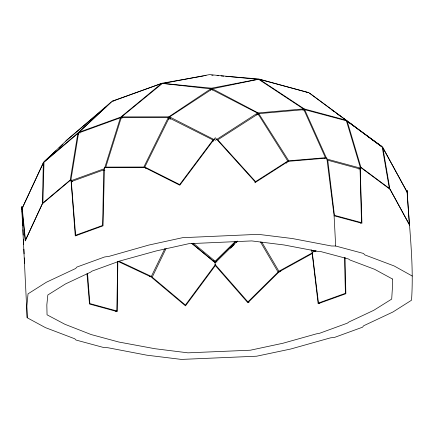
<?xml version="1.0" encoding="UTF-8"?>
<svg xmlns="http://www.w3.org/2000/svg" width="434" height="434" viewBox="0 0 434 434"><rect width="100%" height="100%" fill="white"/><g stroke="black" fill="none" stroke-linecap="round" stroke-linejoin="round"><path stroke-width="0.65" d="M407.222 192.446L407.168 190.428C408.991 226.971 414.096 263.622 411.513 300.23L392.927 311.997L363.659 325.76L362.493 327.214L334.788 337.316L330.507 337.847L290.726 349.017L256.635 356.205L181.412 359.412L146.784 355.18L108.001 347.748L103.693 347.52L75.972 340.028L74.751 338.78L45.451 327.637L27.163 317.737L21.7 206.79L22.877 207.436M117.826 261.301L117.223 311.617L89.496 304.028L87.006 273.778M115.563 311.39L116.827 310.961L117.69 261.322M103.715 169.895L102.63 225.436L75.63 235.239L71.317 181.607L103.715 169.895L104.876 170.519M77.822 133.52L70.237 179.991L42.874 202.987L43.986 162.245L77.822 133.52L78.782 134.442M72.619 181.667L70.78 180.826L78.565 132.994L120.402 117.793L121.157 118.889M120.402 117.793L104.48 168.631L70.78 180.826M258.376 114.896L258.794 113.648L303.881 109.661L325.446 157.716L324.502 158.67M257.769 114.207L258.208 112.959L303.469 108.923L302.775 110.079M256.841 114.961L257.519 113.09L211.591 89.399L169.58 116.898L170.616 119.307M21.7 209.405L43.541 162.175L55.97 150.766M166.043 248.568L152.198 277.152L185.399 305.059L215.774 264.051M149.361 276.561L151.33 276.442L164.828 248.671M168.273 117.565L143.833 167.036L105.782 167.112L121.238 117.701L168.273 117.565L169.043 119.448M146.03 168.62L144.804 167.019L169.135 117.902L213.023 139.96L213.338 141.278M254.904 182.785L255.566 181.634L287.775 161.074L258.073 113.947L217.743 139.862L255.566 181.634M304.012 110.827L304.684 109.666L346.413 120.782L360.529 168.159L358.793 169.135M303.583 110.1L304.272 108.939L345.811 120.126M286.299 163.222L287.775 161.074M287.964 161.915L288.746 160.813L325.446 157.716M213.11 261.669L213.908 260.59M215.193 264.23L215.329 265.581L185.502 305.867L151.141 276.979L118.433 261.583M213.023 139.96L179.692 184.564L144.804 167.019M214.846 264.165L247.917 301.907L278.096 272.08L279.36 271.982M235.445 241.347L215.226 261.268L193.266 243.181M215.72 261.273L235.987 241.304M214.879 263.183L237.333 241.054M230.535 248.248L234.36 244.483M236.27 242.595L237.224 241.657M79.042 132.218L112.08 101.393L161.535 83.469L120.788 117.093L79.042 132.218L79.986 133.157M58.953 148.027L62.93 144.376M66.142 140.594L100.216 111.88M101.247 111.012L103.314 109.27M104.86 107.963L105.896 107.095M122.345 117.994L121.569 116.909L162.414 83.415L210.761 88.867L210.81 90.185M121.569 116.909L168.815 116.855L210.761 88.867M257.519 113.09L215.421 140.253L169.58 116.898M261.789 242.139L278.899 271.272L312.285 252.859L311.091 249.718M360.253 223.125L361.511 222.637L360.074 168.983L327.773 160.227L334.435 215.34L361.511 222.637M313.825 250.505L312.572 250.955L315.925 251.096M316.044 250.879L312.23 252.257L318.48 303.013L319.787 303.339M318.48 303.013L345.426 293.319L344.466 257.606M212.394 90.12L212.345 88.802L258.566 79.259L303.469 108.923M211.515 88.2L257.688 79.335L209.562 74.588L163.276 83.415L211.515 88.2L211.564 89.518M203.454 75.977L162.338 83.187L112.623 101.024L114.609 100.683M204.783 75.744L206.107 75.511M278.899 271.272L280.841 271.201M412.3 276.062L394.186 265.977L364.761 254.883L363.518 253.461L335.677 246.024L331.435 245.986L292.294 238.521L258.268 234.338L182.54 237.691L148.732 245.08L109.097 256.342L104.659 256.955L76.899 267.046L75.668 268.489L46.384 282.23L28.026 293.84L26.892 305.851L27.163 317.737M306.865 92.442L308.2 92.545L258.588 78.945L225.772 76.303M211.711 75.174L213.051 75.283M217.065 75.603L218.405 75.711M221.085 75.928L223.765 76.145M247.917 301.907L249.121 302.21M21.7 206.79L25.253 240.913L42.277 203.882L71.013 179.73L75.266 235.922L103.026 225.837L104.448 167.6L144.668 167.519L179.79 185.226L215.291 137.724L255.545 182.302L288.252 161.345L326.829 158.084L334.093 215.779L361.934 223.282L360.155 167.068L390.171 189.387L409.642 225.3M360.529 168.159L326.878 159.045L304.684 109.666M116.827 310.961L89.86 303.583L87.543 273.333M75.63 235.239L76.894 235.608M118.932 261.192L151.33 276.442M212.345 88.802L258.208 112.959M304.272 108.939L259.386 79.335L308.878 92.686L347.363 121.222M368.461 137.073L369.551 137.844M372.28 139.764L382.652 147.077L407.537 193.054M331.636 109.807L334.348 111.777M337.609 114.142L340.869 116.507M343.582 118.482L347.384 121.243M348.469 122.03L356.075 127.553M309.594 93.169L381.784 146.54L356.536 128.035M349.522 122.822L354.377 126.43M192.251 243.686L214.233 261.794M191.779 243.403L215.655 263.08M216.045 261.04L216.935 262.055M215.329 265.581L247.879 302.726L279.203 271.755L312.214 253.548L318.138 303.702L345.849 293.731L345.052 257.302M258.794 113.648L288.746 160.813M260.476 241.982L278.096 272.08M168.815 116.855L169.331 118.059M214.917 261.534L215.052 262.885M334.093 215.779L335.677 246.024M22.112 210.957L22.362 216.322M22.579 221.014L22.796 225.713M22.98 229.732L23.23 235.103M23.414 239.123L23.664 244.488M23.881 249.187L24.098 253.879M24.288 257.904L24.537 263.27M407.298 195.137L407.417 199.179M392.412 278.986L392.336 289.011L391.696 299.091L373.739 310.326L348.92 321.995L347.39 323.14L319.684 333.247L316.424 333.849L282.946 343.245L250.369 350.211L187.965 352.837L154.9 348.714L118.818 342.03L91.097 334.538L64.867 324.263L47.051 314.818L46.829 304.934L47.843 294.979L65.507 283.934L90.402 272.254L91.997 271.12L119.757 261.029L156.365 250.906L188.812 243.691L251.715 240.919L284.069 244.966L317.303 251.308L320.552 251.514L348.394 258.952L349.994 260.02L374.623 269.308L392.412 278.986M43.329 163.038L42.434 203.66L25.432 240.143L22.21 208.174L43.329 163.038M65.8 141.11L44.382 161.556L78.25 132.679L111.332 101.849L65.8 141.11M382.245 147.175L347.195 121.211L360.904 167.274L389.331 188.41L382.245 147.175M407.07 191.785L382.88 147.934L389.846 188.958L409.376 224.546L407.07 191.785"/></g></svg>
